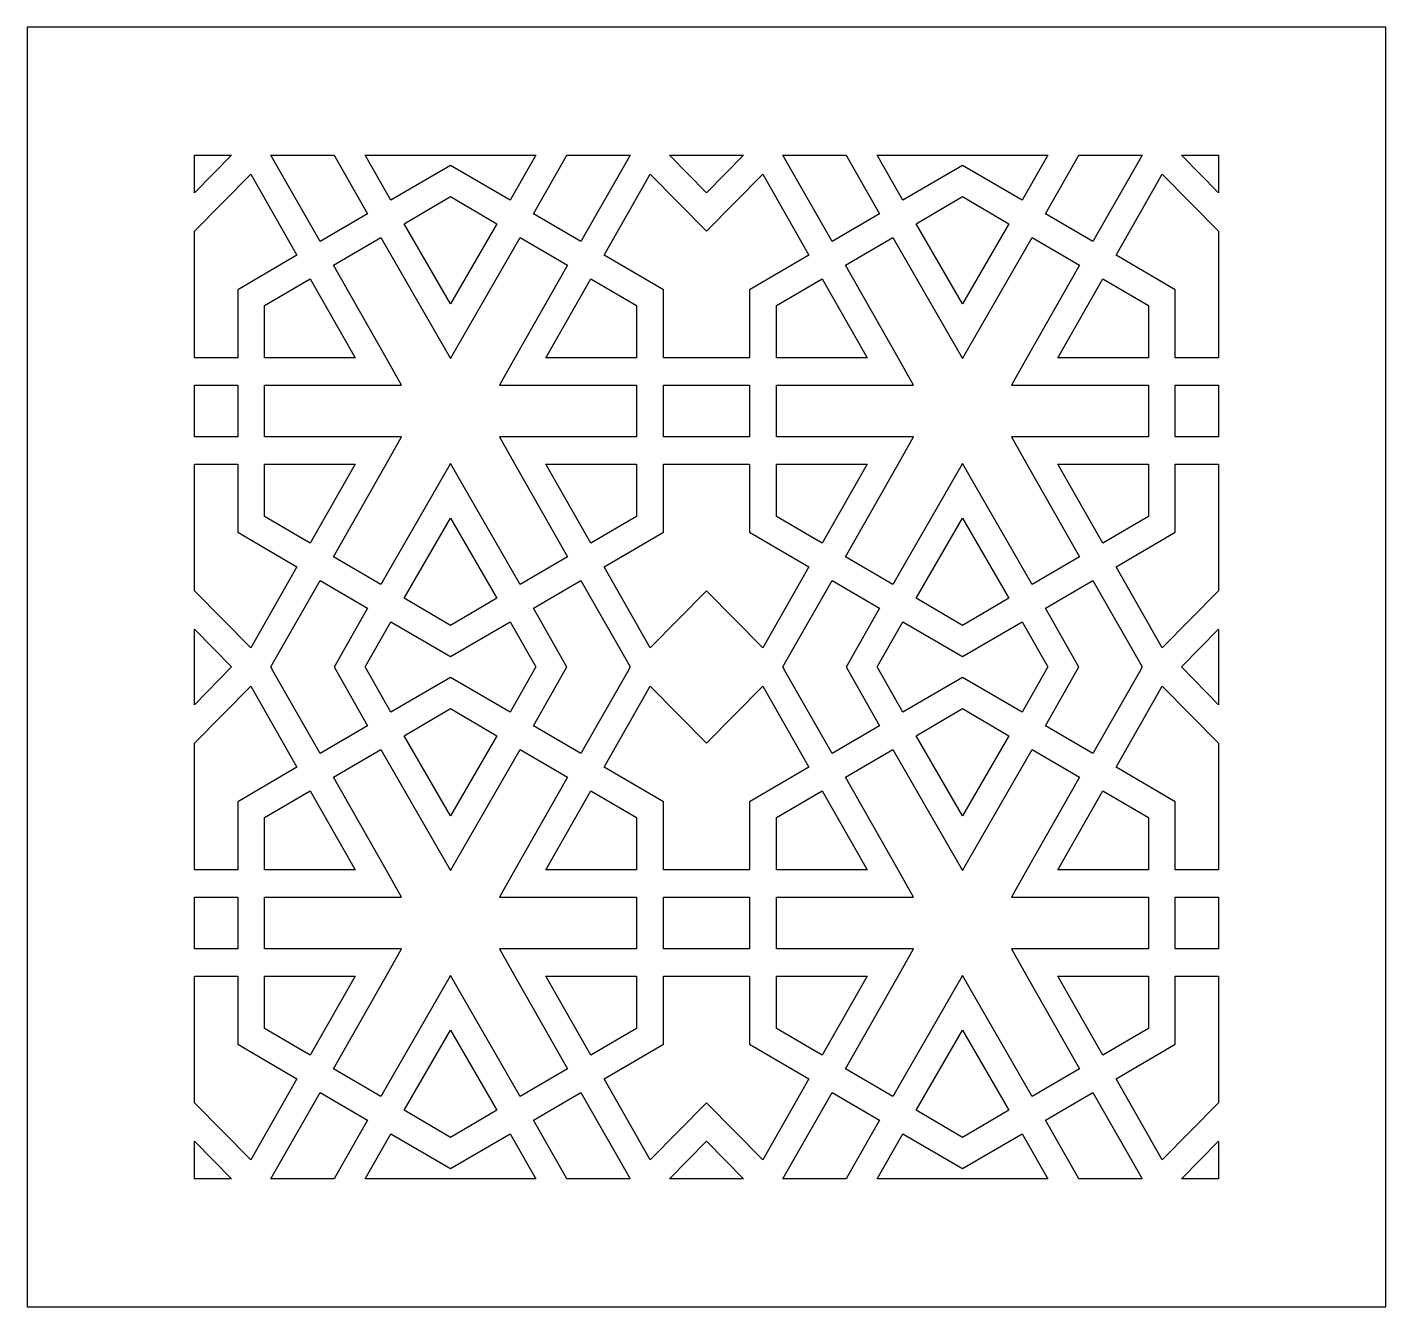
# Model space of a CAD drawing. Extents: x -172 to 172, y -162 to 162.
import ezdxf

# ---------------------------------------------------------------- set-up
doc = ezdxf.new("R2010")
doc.units = 0
doc.layers.add('LAYER_1', color=18, linetype='CONTINUOUS')

msp = doc.modelspace()

# ---------------------------------------------------------------- linework, layer by layer
at = {"layer": 'LAYER_1'}
for points in [[(-172.5, -162.5), (172.5, -162.5), (172.5, 162.5), (-172.5, 162.5)], [(-130, 120.46), (-130, 130), (-120.61, 130)], [(-94.14, 129.27), (-86.09, 115.1), (-98.13, 108.04), (-109.83, 128.61), (-110.62, 130), (-94.55, 130)], [(-49.82, 118.57), (-65, 127.35), (-80.18, 118.57), (-86.68, 130), (-43.33, 130)], [(-19.39, 130), (-20.17, 128.61), (-31.87, 108.04), (-43.91, 115.1), (-35.86, 129.27), (-35.45, 130)], [(0, 120.46), (-9.39, 130), (9.39, 130)], [(35.86, 129.27), (43.91, 115.1), (31.87, 108.04), (20.17, 128.61), (19.39, 130), (35.45, 130)], [(80.18, 118.57), (65, 127.35), (49.82, 118.57), (43.33, 130), (86.68, 130)], [(110.62, 130), (109.83, 128.61), (98.13, 108.04), (86.09, 115.1), (94.14, 129.27), (94.55, 130)], [(130, 120.46), (120.61, 130), (130, 130)], [(-104.04, 104.57), (-119.04, 95.78), (-119.04, 78.5), (-129.99, 78.5), (-130, 110.66), (-115.74, 125.15)], [(25.96, 104.57), (10.96, 95.78), (10.96, 78.5), (-10.96, 78.5), (-10.96, 95.78), (-25.96, 104.57), (-14.27, 125.15), (0, 110.66), (14.27, 125.15)], [(130, 110.66), (129.99, 78.5), (119.04, 78.5), (119.04, 95.78), (104.04, 104.57), (115.74, 125.15)], [(-53.23, 112.57), (-65, 92.23), (-76.77, 112.57), (-65, 119.47)], [(76.77, 112.57), (65, 92.23), (53.23, 112.57), (65, 119.47)], [(-35.28, 102.03), (-48.66, 78.5), (-52.6, 71.56), (-17.79, 71.56), (-17.79, 65.01), (-17.79, 58.46), (-52.6, 58.46), (-48.66, 51.53), (-35.28, 27.99), (-47.33, 20.93), (-65, 51.66), (-82.68, 20.93), (-94.72, 27.99), (-81.34, 51.53), (-77.41, 58.46), (-112.21, 58.46), (-112.21, 65.01), (-112.21, 71.56), (-77.41, 71.56), (-81.34, 78.5), (-94.72, 102.03), (-82.68, 109.1), (-65, 78.37), (-47.33, 109.1)], [(94.72, 102.03), (81.34, 78.5), (77.41, 71.56), (112.21, 71.56), (112.21, 65.01), (112.21, 58.46), (77.41, 58.46), (81.34, 51.53), (94.72, 27.99), (82.68, 20.93), (65, 51.66), (47.33, 20.93), (35.28, 27.99), (48.66, 51.53), (52.6, 58.46), (17.79, 58.46), (17.79, 65.01), (17.79, 71.56), (52.6, 71.56), (48.66, 78.5), (35.28, 102.03), (47.33, 109.1), (65, 78.37), (82.68, 109.1)], [(-89.22, 78.5), (-112.21, 78.5), (-112.21, 91.77), (-100.63, 98.57)], [(-17.79, 91.77), (-17.79, 78.5), (-40.78, 78.5), (-29.37, 98.57)], [(40.78, 78.5), (17.79, 78.5), (17.79, 91.77), (29.37, 98.57)], [(112.21, 91.77), (112.21, 78.5), (89.22, 78.5), (100.63, 98.57)], [(-119.04, 65.01), (-119.04, 58.46), (-129.99, 58.46), (-129.99, 71.56), (-119.04, 71.56)], [(10.96, 65.01), (10.96, 58.46), (-10.96, 58.46), (-10.96, 65.01), (-10.96, 71.56), (10.96, 71.56)], [(129.99, 58.46), (119.04, 58.46), (119.04, 65.01), (119.04, 71.56), (129.99, 71.56)], [(-119.04, 34.25), (-104.04, 25.45), (-115.74, 4.88), (-130, 19.37), (-129.99, 51.53), (-119.04, 51.53)], [(-100.63, 31.46), (-112.21, 38.25), (-112.21, 51.53), (-89.22, 51.53)], [(-17.79, 38.25), (-29.37, 31.46), (-40.78, 51.53), (-17.79, 51.53)], [(10.96, 34.25), (25.96, 25.45), (14.27, 4.88), (0, 19.37), (-14.27, 4.88), (-25.96, 25.45), (-10.96, 34.25), (-10.96, 51.53), (10.96, 51.53)], [(29.37, 31.46), (17.79, 38.25), (17.79, 51.53), (40.78, 51.53)], [(112.21, 38.25), (100.63, 31.46), (89.22, 51.53), (112.21, 51.53)], [(130, 19.37), (115.74, 4.88), (104.04, 25.45), (119.04, 34.25), (119.04, 51.53), (129.99, 51.53)], [(-53.23, 17.46), (-65, 10.56), (-76.77, 17.46), (-65, 37.79)], [(76.77, 17.46), (65, 10.56), (53.23, 17.46), (65, 37.79)], [(-86.09, 14.92), (-94.14, 0.76), (-94.55, 0), (-94.14, -0.76), (-86.09, -14.92), (-98.13, -21.99), (-109.83, -1.41), (-110.62, 0), (-109.83, 1.41), (-98.13, 21.99)], [(-20.17, 1.41), (-19.39, 0), (-20.17, -1.41), (-31.87, -21.99), (-43.91, -14.92), (-35.86, -0.76), (-35.45, 0), (-35.86, 0.76), (-43.91, 14.92), (-31.87, 21.99)], [(43.91, 14.92), (35.86, 0.76), (35.45, 0), (35.86, -0.76), (43.91, -14.92), (31.87, -21.99), (20.17, -1.41), (19.39, 0), (20.17, 1.41), (31.87, 21.99)], [(109.83, 1.41), (110.62, 0), (109.83, -1.41), (98.13, -21.99), (86.09, -14.92), (94.14, -0.76), (94.55, 0), (94.14, 0.76), (86.09, 14.92), (98.13, 21.99)], [(-43.33, 0), (-49.82, -11.46), (-65, -2.68), (-80.18, -11.46), (-86.68, 0), (-80.18, 11.46), (-65, 2.68), (-49.82, 11.46)], [(86.68, 0), (80.18, -11.46), (65, -2.68), (49.82, -11.46), (43.33, 0), (49.82, 11.46), (65, 2.68), (80.18, 11.46)], [(-120.59, 0), (-130, -9.57), (-130, 9.57)], [(130, -9.57), (120.59, 0), (130, 9.57)], [(-104.04, -25.45), (-119.04, -34.25), (-119.04, -51.53), (-129.99, -51.53), (-130, -19.37), (-115.74, -4.88)], [(25.96, -25.45), (10.96, -34.25), (10.96, -51.53), (-10.96, -51.53), (-10.96, -34.25), (-25.96, -25.45), (-14.27, -4.88), (0, -19.37), (14.27, -4.88)], [(130, -19.37), (129.99, -51.53), (119.04, -51.53), (119.04, -34.25), (104.04, -25.45), (115.74, -4.88)], [(-53.23, -17.46), (-65, -37.79), (-76.77, -17.46), (-65, -10.56)], [(76.77, -17.46), (65, -37.79), (53.23, -17.46), (65, -10.56)], [(-35.28, -27.99), (-48.66, -51.53), (-52.6, -58.46), (-17.79, -58.46), (-17.79, -65.01), (-17.79, -71.56), (-52.6, -71.56), (-48.66, -78.5), (-35.28, -102.03), (-47.33, -109.1), (-65, -78.37), (-82.68, -109.1), (-94.72, -102.03), (-81.34, -78.5), (-77.41, -71.56), (-112.21, -71.56), (-112.21, -65.01), (-112.21, -58.46), (-77.41, -58.46), (-81.34, -51.53), (-94.72, -27.99), (-82.68, -20.93), (-65, -51.66), (-47.33, -20.93)], [(94.72, -27.99), (81.34, -51.53), (77.41, -58.46), (112.21, -58.46), (112.21, -65.01), (112.21, -71.56), (77.41, -71.56), (81.34, -78.5), (94.72, -102.03), (82.68, -109.1), (65, -78.37), (47.33, -109.1), (35.28, -102.03), (48.66, -78.5), (52.6, -71.56), (17.79, -71.56), (17.79, -65.01), (17.79, -58.46), (52.6, -58.46), (48.66, -51.53), (35.28, -27.99), (47.33, -20.93), (65, -51.66), (82.68, -20.93)], [(-89.22, -51.53), (-112.21, -51.53), (-112.21, -38.25), (-100.63, -31.46)], [(-17.79, -38.25), (-17.79, -51.53), (-40.78, -51.53), (-29.37, -31.46)], [(40.78, -51.53), (17.79, -51.53), (17.79, -38.25), (29.37, -31.46)], [(112.21, -38.25), (112.21, -51.53), (89.22, -51.53), (100.63, -31.46)], [(-119.04, -65.01), (-119.04, -71.56), (-129.99, -71.56), (-129.99, -58.46), (-119.04, -58.46)], [(10.96, -65.01), (10.96, -71.56), (-10.96, -71.56), (-10.96, -65.01), (-10.96, -58.46), (10.96, -58.46)], [(129.99, -71.56), (119.04, -71.56), (119.04, -65.01), (119.04, -58.46), (129.99, -58.46)], [(-119.04, -95.78), (-104.04, -104.57), (-115.74, -125.15), (-130, -110.66), (-129.99, -78.5), (-119.04, -78.5)], [(-100.63, -98.57), (-112.21, -91.77), (-112.21, -78.5), (-89.22, -78.5)], [(-17.79, -91.77), (-29.37, -98.57), (-40.78, -78.5), (-17.79, -78.5)], [(10.96, -95.78), (25.96, -104.57), (14.27, -125.15), (0, -110.66), (-14.27, -125.15), (-25.96, -104.57), (-10.96, -95.78), (-10.96, -78.5), (10.96, -78.5)], [(29.37, -98.57), (17.79, -91.77), (17.79, -78.5), (40.78, -78.5)], [(112.21, -91.77), (100.63, -98.57), (89.22, -78.5), (112.21, -78.5)], [(130, -110.66), (115.74, -125.15), (104.04, -104.57), (119.04, -95.78), (119.04, -78.5), (129.99, -78.5)], [(-53.23, -112.57), (-65, -119.47), (-76.77, -112.57), (-65, -92.23)], [(76.77, -112.57), (65, -119.47), (53.23, -112.57), (65, -92.23)], [(-86.09, -115.1), (-94.14, -129.27), (-94.55, -130), (-110.62, -130), (-109.83, -128.61), (-98.13, -108.04)], [(-20.17, -128.61), (-19.39, -130), (-35.45, -130), (-35.86, -129.27), (-43.91, -115.1), (-31.87, -108.04)], [(43.91, -115.1), (35.86, -129.27), (35.45, -130), (19.39, -130), (20.17, -128.61), (31.87, -108.04)], [(109.83, -128.61), (110.62, -130), (94.55, -130), (94.14, -129.27), (86.09, -115.1), (98.13, -108.04)], [(-120.61, -130), (-130, -130), (-130, -120.46)], [(-43.33, -130), (-86.68, -130), (-80.18, -118.57), (-65, -127.35), (-49.82, -118.57)], [(9.39, -130), (-9.39, -130), (0, -120.46)], [(86.68, -130), (43.33, -130), (49.82, -118.57), (65, -127.35), (80.18, -118.57)], [(130, -130), (120.61, -130), (130, -120.46)]]:
    msp.add_lwpolyline(points, close=True, dxfattribs=at)

doc.saveas('drawing.dxf')
